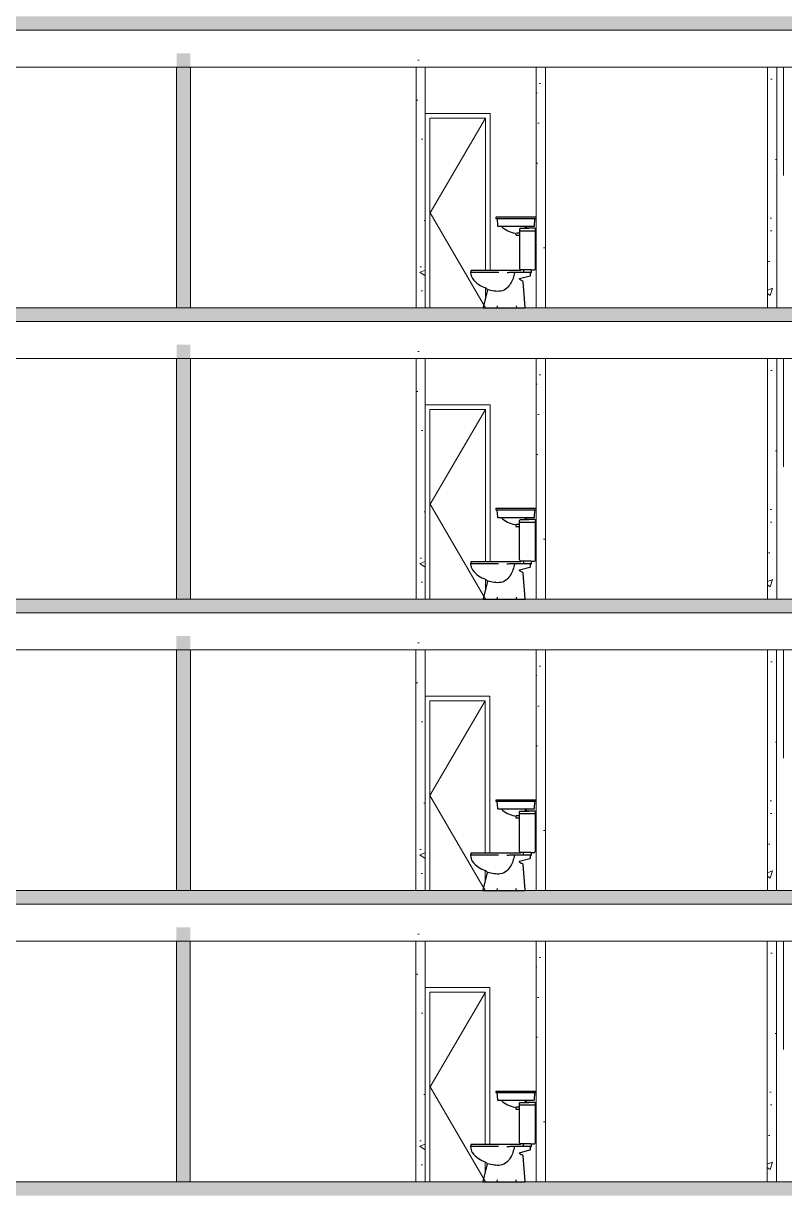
# Model space of a CAD drawing. Header units: millimetres. Extents: x 2878 to 6301, y 540 to 1980.
# Drawn here: x 3065.38 to 3073.62, y 956.95 to 969.55 of the extents above; entities that cross this region are included whole.
import ezdxf

# ---------------------------------------------------------------- set-up
doc = ezdxf.new("R2010")
doc.units = ezdxf.units.MM
doc.header["$LTSCALE"] = 4
for name, color, linetype, lineweight in [('ALVENARIA', 4, 'Continuous', 20), ('COTAS', 35, 'Continuous', 5), ('grosso', 1, 'Continuous', 25), ('PORTA', 2, 'Continuous', 20), ('SOLEIRA', 1, 'Continuous', 5)]:
    doc.layers.add(name, color=color, linetype=linetype, lineweight=lineweight)

# ---------------------------------------------------------------- blocks, each defined once
blk = doc.blocks.new('PIA_VL04')
blk.add_lwpolyline([(0.02, -0.094), (0.015, -0.009, 0.464638), (0.013, -0.006), (0.002, -0.006, -0.351171), (0, -0.004), (0, 0.004, -0.364059), (0.004, 0.007), (0.482, 0.007, -0.435774), (0.485, 0.005), (0.485, -0.004, -0.493118), (0.483, -0.006), (0.473, -0.006, 0.407101), (0.47, -0.009), (0.465, -0.092, -0.384408), (0.46, -0.097), (0.427, -0.097, 0.190801), (0.416, -0.102, -0.170388), (0.256, -0.181, 0.327259), (0.243, -0.193), (0.242, -0.206, -0.337398), (0.24, -0.208), (0.212, -0.208), (0.184, -0.208, 0.069454), (0.18, -0.205), (0.132, -0.202, -0.395263), (0.123, -0.194), (0.114, -0.097), (0.024, -0.097, -0.399821)], format="xyb", close=True)
blk.add_lwpolyline([(0.473, -0.006), (0.013, -0.006)])
blk.add_lwpolyline([(0.427, -0.097), (0.114, -0.097, -0.277433), (0.132, -0.125, 0.262243), (0.182, -0.176, 0.053735), (0.212, -0.181, 0.048939), (0.238, -0.183)], format="xyb")
for end in [266.8232, 267.1512]:
    blk.add_arc((0.364, 3.113), 3.323, 266.8232, end)

msp = doc.modelspace()

# ---------------------------------------------------------------- hatches: boundary and pattern name
at = {"layer": 'PORTA', "ltscale": 9}
h = msp.add_hatch(dxfattribs=at)
h.set_pattern_fill('AR-CONC', color=256, scale=0.0051)
h.set_pattern_definition([(50, (124.55166, -337.8659), (0.92914181, -0.08128934), [0.097155, -1.068705]), (355, (124.5517, -337.8659), (-0.17974145, 0.9743899), [0.077724, -0.85496698]), (100.451445, (124.6291, -337.8727), (0.74940036, 0.89310053), [0.08256904, -0.90826025]), (46.1842, (124.5517, -337.6068), (1.3825031, -0.21441587), [0.1457325, -1.6030575]), (96.63556, (124.6669, -337.6247), (1.2107611, 1.26187324), [0.1238536, -1.3623916]), (351.18415, (124.5517, -337.6068), (1.2107611, 1.26187324), [0.11658583, -1.28244463]), (21, (124.6812, -337.6716), (0.7732334, -0.52155251), [0.097155, -1.068705]), (326, (124.6812, -337.6716), (0.31519034, 0.93935863), [0.077724, -0.854964]), (71.451445, (124.7456, -337.7151), (1.08842374, 0.41780612), [0.08256904, -0.90825868]), (37.5, (124.55166, -337.86592), (0.015751877, 0.431230698), [0, -0.8446008, 0, -0.867918, 0, -0.8582025]), (7.5, (124.55166, -337.8659), (0.34078028, 0.51092093), [0, -0.4948428, 0, -0.8251698, 0, -0.3270885]), (327.5, (124.2628, -337.86592), (0.691512035, -0.029216594), [0, -0.32385, 0, -1.010412, 0, -1.340739]), (317.5, (124.13325, -337.8659), (0.75545883, 0.1296751), [0, -0.421005, 0, -0.6710172, 0, -0.952119])])
h.paths.add_polyline_path([(3077.792, 969.629), (3056.591, 969.629), (3056.591, 969.479), (3077.792, 969.479)])
h.paths.add_polyline_path([(3053.791, 969.629), (3053.541, 969.629), (3053.541, 966.479), (3053.791, 966.479)])
h.paths.add_polyline_path([(3056.591, 969.629), (3056.341, 969.629), (3056.341, 966.479), (3056.591, 966.479)])
h.paths.add_polyline_path([(3064.601, 969.229), (3064.501, 969.229), (3064.501, 968.579), (3064.601, 968.579)])
h.paths.add_polyline_path([(3067.192, 969.229), (3067.042, 969.229), (3067.042, 966.479), (3067.192, 966.479)])
h = msp.add_hatch(dxfattribs=at)
h.set_pattern_fill('AR-CONC', color=256, scale=0.0051)
h.set_pattern_definition([(50, (189.1729, -337.8659), (0.92914181, -0.08128934), [0.097155, -1.068705]), (355, (189.1729, -337.8659), (-0.17974145, 0.9743899), [0.077724, -0.85496698]), (100.451445, (189.25035, -337.8727), (0.74940036, 0.89310053), [0.08256904, -0.90826025]), (46.1842, (189.1729, -337.6068), (1.3825031, -0.21441587), [0.1457325, -1.6030575]), (96.63556, (189.2881, -337.6247), (1.2107611, 1.26187324), [0.1238536, -1.3623916]), (351.18415, (189.1729, -337.6068), (1.2107611, 1.26187324), [0.11658583, -1.28244463]), (21, (189.30246, -337.6716), (0.7732334, -0.52155251), [0.097155, -1.068705]), (326, (189.3025, -337.6716), (0.31519034, 0.93935863), [0.077724, -0.854964]), (71.451445, (189.3669, -337.7151), (1.08842374, 0.41780612), [0.08256904, -0.90825868]), (37.5, (189.17292, -337.86592), (0.015751877, 0.431230698), [0, -0.8446008, 0, -0.867918, 0, -0.8582025]), (7.5, (189.1729, -337.8659), (0.34078028, 0.51092093), [0, -0.4948428, 0, -0.8251698, 0, -0.3270885]), (327.5, (188.88404, -337.86592), (0.691512035, -0.029216594), [0, -0.32385, 0, -1.010412, 0, -1.340739]), (317.5, (188.7545, -337.8659), (0.75545883, 0.1296751), [0, -0.421005, 0, -0.6710172, 0, -0.952119])])
h.paths.add_polyline_path([(3069.732, 969.229), (3069.632, 969.229), (3069.632, 966.479), (3069.732, 966.479)])
h.paths.add_polyline_path([(3071.032, 969.229), (3070.932, 969.229), (3070.932, 966.479), (3071.032, 966.479)])
h.paths.add_polyline_path([(3073.532, 969.229), (3073.432, 969.229), (3073.432, 966.479), (3073.532, 966.479)])
h = msp.add_hatch(dxfattribs=at)
h.set_pattern_fill('AR-CONC', color=256, scale=0.0051)
h.set_pattern_definition([(50, (124.55166, -341.0159), (0.92914181, -0.08128934), [0.097155, -1.068705]), (355, (124.5517, -341.0159), (-0.17974145, 0.9743899), [0.077724, -0.85496698]), (100.451445, (124.6291, -341.0227), (0.74940036, 0.89310053), [0.08256904, -0.90826025]), (46.1842, (124.5517, -340.7568), (1.3825031, -0.21441587), [0.1457325, -1.6030575]), (96.63556, (124.6669, -340.7747), (1.2107611, 1.26187324), [0.1238536, -1.3623916]), (351.18415, (124.5517, -340.7568), (1.2107611, 1.26187324), [0.11658583, -1.28244463]), (21, (124.6812, -340.8216), (0.7732334, -0.52155251), [0.097155, -1.068705]), (326, (124.6812, -340.8216), (0.31519034, 0.93935863), [0.077724, -0.854964]), (71.451445, (124.7456, -340.8651), (1.08842374, 0.41780612), [0.08256904, -0.90825868]), (37.5, (124.55166, -341.01592), (0.015751877, 0.431230698), [0, -0.8446008, 0, -0.867918, 0, -0.8582025]), (7.5, (124.55166, -341.0159), (0.34078028, 0.51092093), [0, -0.4948428, 0, -0.8251698, 0, -0.3270885]), (327.5, (124.2628, -341.01592), (0.691512035, -0.029216594), [0, -0.32385, 0, -1.010412, 0, -1.340739]), (317.5, (124.13325, -341.0159), (0.75545883, 0.1296751), [0, -0.421005, 0, -0.6710172, 0, -0.952119])])
h.paths.add_polyline_path([(3077.792, 966.479), (3056.591, 966.479), (3056.591, 966.329), (3077.792, 966.329)])
h.paths.add_polyline_path([(3053.791, 966.479), (3053.541, 966.479), (3053.541, 963.329), (3053.791, 963.329)])
h.paths.add_polyline_path([(3056.591, 966.479), (3056.341, 966.479), (3056.341, 963.329), (3056.591, 963.329)])
h.paths.add_polyline_path([(3064.601, 966.079), (3064.501, 966.079), (3064.501, 965.429), (3064.601, 965.429)])
h.paths.add_polyline_path([(3067.192, 966.079), (3067.042, 966.079), (3067.042, 963.329), (3067.192, 963.329)])
h = msp.add_hatch(dxfattribs=at)
h.set_pattern_fill('AR-CONC', color=256, scale=0.0051)
h.set_pattern_definition([(50, (189.1729, -341.0159), (0.92914181, -0.08128934), [0.097155, -1.068705]), (355, (189.1729, -341.0159), (-0.17974145, 0.9743899), [0.077724, -0.85496698]), (100.451445, (189.25035, -341.0227), (0.74940036, 0.89310053), [0.08256904, -0.90826025]), (46.1842, (189.1729, -340.7568), (1.3825031, -0.21441587), [0.1457325, -1.6030575]), (96.63556, (189.2881, -340.7747), (1.2107611, 1.26187324), [0.1238536, -1.3623916]), (351.18415, (189.1729, -340.7568), (1.2107611, 1.26187324), [0.11658583, -1.28244463]), (21, (189.30246, -340.8216), (0.7732334, -0.52155251), [0.097155, -1.068705]), (326, (189.3025, -340.8216), (0.31519034, 0.93935863), [0.077724, -0.854964]), (71.451445, (189.3669, -340.8651), (1.08842374, 0.41780612), [0.08256904, -0.90825868]), (37.5, (189.17292, -341.01592), (0.015751877, 0.431230698), [0, -0.8446008, 0, -0.867918, 0, -0.8582025]), (7.5, (189.1729, -341.0159), (0.34078028, 0.51092093), [0, -0.4948428, 0, -0.8251698, 0, -0.3270885]), (327.5, (188.88404, -341.01592), (0.691512035, -0.029216594), [0, -0.32385, 0, -1.010412, 0, -1.340739]), (317.5, (188.7545, -341.0159), (0.75545883, 0.1296751), [0, -0.421005, 0, -0.6710172, 0, -0.952119])])
h.paths.add_polyline_path([(3069.732, 966.079), (3069.632, 966.079), (3069.632, 963.329), (3069.732, 963.329)])
h.paths.add_polyline_path([(3071.032, 966.079), (3070.932, 966.079), (3070.932, 963.329), (3071.032, 963.329)])
h.paths.add_polyline_path([(3073.532, 966.079), (3073.432, 966.079), (3073.432, 963.329), (3073.532, 963.329)])
h = msp.add_hatch(dxfattribs=at)
h.set_pattern_fill('AR-CONC', color=256, scale=0.0051)
h.set_pattern_definition([(50, (124.5508, -344.1659), (0.92914181, -0.08128934), [0.097155, -1.068705]), (355, (124.5508, -344.1659), (-0.17974145, 0.9743899), [0.077724, -0.85496698]), (100.451445, (124.6282, -344.1727), (0.74940036, 0.89310053), [0.08256904, -0.90826025]), (46.1842, (124.5508, -343.9068), (1.3825031, -0.21441587), [0.1457325, -1.6030575]), (96.63556, (124.666, -343.9247), (1.2107611, 1.26187324), [0.1238536, -1.3623916]), (351.18415, (124.5508, -343.9068), (1.2107611, 1.26187324), [0.11658583, -1.28244463]), (21, (124.6803, -343.9716), (0.7732334, -0.52155251), [0.097155, -1.068705]), (326, (124.6803, -343.9716), (0.31519034, 0.93935863), [0.077724, -0.854964]), (71.451445, (124.7448, -344.0151), (1.08842374, 0.41780612), [0.08256904, -0.90825868]), (37.5, (124.5508, -344.16592), (0.015751877, 0.431230698), [0, -0.8446008, 0, -0.867918, 0, -0.8582025]), (7.5, (124.5508, -344.1659), (0.34078028, 0.51092093), [0, -0.4948428, 0, -0.8251698, 0, -0.3270885]), (327.5, (124.26192, -344.16592), (0.691512035, -0.029216594), [0, -0.32385, 0, -1.010412, 0, -1.340739]), (317.5, (124.1324, -344.1659), (0.75545883, 0.1296751), [0, -0.421005, 0, -0.6710172, 0, -0.952119])])
h.paths.add_polyline_path([(3077.791, 963.329), (3056.59, 963.329), (3056.59, 963.179), (3077.791, 963.179)])
h.paths.add_polyline_path([(3053.79, 963.329), (3053.54, 963.329), (3053.54, 960.179), (3053.79, 960.179)])
h.paths.add_polyline_path([(3056.59, 963.329), (3056.34, 963.329), (3056.34, 960.179), (3056.59, 960.179)])
h.paths.add_polyline_path([(3064.6, 962.929), (3064.5, 962.929), (3064.5, 962.279), (3064.6, 962.279)])
h.paths.add_polyline_path([(3067.191, 962.929), (3067.041, 962.929), (3067.041, 960.179), (3067.191, 960.179)])
h = msp.add_hatch(dxfattribs=at)
h.set_pattern_fill('AR-CONC', color=256, scale=0.0051)
h.set_pattern_definition([(50, (189.17205, -344.1659), (0.92914181, -0.08128934), [0.097155, -1.068705]), (355, (189.17205, -344.1659), (-0.17974145, 0.9743899), [0.077724, -0.85496698]), (100.451445, (189.2495, -344.1727), (0.74940036, 0.89310053), [0.08256904, -0.90826025]), (46.1842, (189.172, -343.9068), (1.3825031, -0.21441587), [0.1457325, -1.6030575]), (96.63556, (189.2873, -343.9247), (1.2107611, 1.26187324), [0.1238536, -1.3623916]), (351.18415, (189.172, -343.9068), (1.2107611, 1.26187324), [0.11658583, -1.28244463]), (21, (189.3016, -343.9716), (0.7732334, -0.52155251), [0.097155, -1.068705]), (326, (189.3016, -343.9716), (0.31519034, 0.93935863), [0.077724, -0.854964]), (71.451445, (189.366, -344.0151), (1.08842374, 0.41780612), [0.08256904, -0.90825868]), (37.5, (189.17205, -344.16592), (0.015751877, 0.431230698), [0, -0.8446008, 0, -0.867918, 0, -0.8582025]), (7.5, (189.17205, -344.1659), (0.34078028, 0.51092093), [0, -0.4948428, 0, -0.8251698, 0, -0.3270885]), (327.5, (188.88318, -344.16592), (0.691512035, -0.029216594), [0, -0.32385, 0, -1.010412, 0, -1.340739]), (317.5, (188.75364, -344.1659), (0.75545883, 0.1296751), [0, -0.421005, 0, -0.6710172, 0, -0.952119])])
h.paths.add_polyline_path([(3069.731, 962.929), (3069.631, 962.929), (3069.631, 960.179), (3069.731, 960.179)])
h.paths.add_polyline_path([(3071.031, 962.929), (3070.931, 962.929), (3070.931, 960.179), (3071.031, 960.179)])
h.paths.add_polyline_path([(3073.531, 962.929), (3073.431, 962.929), (3073.431, 960.179), (3073.531, 960.179)])
h = msp.add_hatch(dxfattribs=at)
h.set_pattern_fill('AR-CONC', color=256, scale=0.0051)
h.set_pattern_definition([(50, (124.5499, -347.3159), (0.92914181, -0.08128934), [0.097155, -1.068705]), (355, (124.5499, -347.3159), (-0.17974145, 0.9743899), [0.077724, -0.85496698]), (100.451445, (124.62735, -347.3227), (0.74940036, 0.89310053), [0.08256904, -0.90826025]), (46.1842, (124.5499, -347.0568), (1.3825031, -0.21441587), [0.1457325, -1.6030575]), (96.63556, (124.6651, -347.0747), (1.2107611, 1.26187324), [0.1238536, -1.3623916]), (351.18415, (124.5499, -347.0568), (1.2107611, 1.26187324), [0.11658583, -1.28244463]), (21, (124.6795, -347.1216), (0.7732334, -0.52155251), [0.097155, -1.068705]), (326, (124.6795, -347.1216), (0.31519034, 0.93935863), [0.077724, -0.854964]), (71.451445, (124.7439, -347.1651), (1.08842374, 0.41780612), [0.08256904, -0.90825868]), (37.5, (124.54993, -347.31592), (0.015751877, 0.431230698), [0, -0.8446008, 0, -0.867918, 0, -0.8582025]), (7.5, (124.54993, -347.3159), (0.34078028, 0.51092093), [0, -0.4948428, 0, -0.8251698, 0, -0.3270885]), (327.5, (124.26105, -347.31592), (0.691512035, -0.029216594), [0, -0.32385, 0, -1.010412, 0, -1.340739]), (317.5, (124.1315, -347.3159), (0.75545883, 0.1296751), [0, -0.421005, 0, -0.6710172, 0, -0.952119])])
h.paths.add_polyline_path([(3077.79, 960.179), (3056.589, 960.179), (3056.589, 960.029), (3077.79, 960.029)])
h.paths.add_polyline_path([(3053.789, 960.179), (3053.539, 960.179), (3053.539, 957.029), (3053.789, 957.029)])
h.paths.add_polyline_path([(3056.589, 960.179), (3056.339, 960.179), (3056.339, 957.029), (3056.589, 957.029)])
h.paths.add_polyline_path([(3064.599, 959.779), (3064.499, 959.779), (3064.499, 959.129), (3064.599, 959.129)])
h.paths.add_polyline_path([(3067.19, 959.779), (3067.04, 959.779), (3067.04, 957.029), (3067.19, 957.029)])
h = msp.add_hatch(dxfattribs=at)
h.set_pattern_fill('AR-CONC', color=256, scale=0.0051)
h.set_pattern_definition([(50, (-325.8662, -279.7765), (0.92914181, -0.08128934), [0.097155, -1.068705]), (355, (-325.8662, -279.7765), (-0.17974145, 0.9743899), [0.077724, -0.85496698]), (100.451445, (-325.7888, -279.7833), (0.74940036, 0.89310053), [0.08256904, -0.90826025]), (46.1842, (-325.8662, -279.5175), (1.3825031, -0.21441587), [0.1457325, -1.6030575]), (96.635558, (-325.751, -279.5353), (1.2107611, 1.26187324), [0.1238536, -1.3623916]), (351.18415, (-325.8662, -279.5175), (1.2107611, 1.26187324), [0.11658583, -1.28244463]), (21, (-325.7367, -279.5822), (0.7732334, -0.52155251), [0.097155, -1.068705]), (326, (-325.7367, -279.5822), (0.31519034, 0.93935863), [0.077724, -0.854964]), (71.451445, (-325.6722, -279.6257), (1.08842374, 0.41780612), [0.08256904, -0.90825868]), (37.5, (-325.8662, -279.77653), (0.015751877, 0.431230698), [0, -0.8446008, 0, -0.867918, 0, -0.8582025]), (7.5, (-325.8662, -279.77653), (0.34078028, 0.51092093), [0, -0.4948428, 0, -0.8251698, 0, -0.3270885]), (327.5, (-326.1551, -279.77653), (0.691512035, -0.029216594), [0, -0.32385, 0, -1.010412, 0, -1.340739]), (317.5, (-326.2846, -279.77653), (0.75545883, 0.1296751), [0, -0.421005, 0, -0.6710172, 0, -0.952119])])
h.paths.add_polyline_path([(3053.839, 948.629), (3043.04, 948.629), (3043.04, 948.479), (3053.589, 948.479), (3053.589, 948.079), (3053.839, 948.079)])
h.paths.add_polyline_path([(3053.839, 948.079), (3053.589, 948.079), (3053.589, 945.479), (3053.839, 945.479)])
h.paths.add_polyline_path([(3043.289, 948.479), (3043.04, 948.479), (3043.04, 945.479), (3043.289, 945.479)])
h.paths.add_polyline_path([(3056.64, 948.479), (3063.45, 948.479), (3063.45, 948.629), (3056.389, 948.629), (3056.389, 945.479), (3056.64, 945.479)])
h.paths.add_polyline_path([(3063.45, 948.479), (3063.2, 948.479), (3063.2, 945.479), (3063.45, 945.479)])
h.paths.add_polyline_path([(3071.031, 953.129), (3070.781, 953.129), (3070.781, 948.629), (3071.031, 948.629), (3071.031, 950.729)])
h.paths.add_polyline_path([(3043.288, 953.279), (3043.039, 953.279), (3043.039, 948.629), (3043.288, 948.629)])
h.paths.add_polyline_path([(3056.639, 953.729), (3056.389, 953.729), (3056.389, 948.629), (3056.639, 948.629)])
h.paths.add_polyline_path([(3053.839, 953.729), (3053.589, 953.729), (3053.589, 948.629), (3053.839, 948.629)])
h.paths.add_polyline_path([(3053.839, 956.854), (3053.839, 956.854), (3053.589, 956.854), (3053.589, 953.879), (3053.839, 953.879)])
h.paths.add_polyline_path([(3056.639, 956.879), (3056.389, 956.879), (3056.389, 954.549), (3056.389, 953.879), (3056.639, 953.879)])
h.paths.add_polyline_path([(3067.387, 953.129), (3067.138, 953.129), (3067.138, 948.629), (3067.387, 948.629)])
h.paths.add_polyline_path([(3041.216, 953.279), (3041.116, 953.279), (3041.116, 948.629), (3041.216, 948.629)])
h.paths.add_polyline_path([(3037.7, 953.279), (3037.55, 953.279), (3037.55, 948.629), (3037.7, 948.629)])
h.paths.add_polyline_path([(3039.446, 953.279), (3039.196, 953.279), (3039.196, 948.629), (3039.446, 948.629)])
h.paths.add_polyline_path([(3053.839, 957.029), (3032.439, 957.029), (3032.439, 956.879), (3053.839, 956.879)])
h.paths.add_polyline_path([(3077.79, 957.029), (3056.389, 957.029), (3056.389, 956.879), (3077.79, 956.879)])
h.paths.add_polyline_path([(3069.112, 956.429), (3069.012, 956.429), (3069.012, 953.879), (3069.112, 953.879)])
h.paths.add_polyline_path([(3069.111, 953.129), (3069.011, 953.129), (3069.011, 948.629), (3069.111, 948.629)])
h.paths.add_polyline_path([(3072.679, 953.129), (3072.54, 953.129), (3072.54, 948.629), (3072.679, 948.629)])
h.paths.add_polyline_path([(3077.791, 953.729), (3077.54, 953.729), (3077.54, 948.629), (3077.791, 948.629)])
h.paths.add_polyline_path([(3077.79, 956.879), (3077.54, 956.879), (3077.54, 953.879), (3077.79, 953.879)])
h.paths.add_polyline_path([(3032.689, 954.879), (3032.439, 954.879), (3032.439, 953.879), (3032.689, 953.879)])
h.paths.add_polyline_path([(3032.688, 953.279), (3032.439, 953.279), (3032.439, 948.629), (3032.688, 948.629)])
h.paths.add_polyline_path([(3053.938, 953.879), (3032.439, 953.879), (3032.439, 953.729), (3053.938, 953.729)])
h.paths.add_polyline_path([(3077.791, 953.879), (3056.488, 953.879), (3056.488, 953.729), (3077.791, 953.729)])
h.paths.add_polyline_path([(3067.289, 956.629), (3067.039, 956.629), (3067.039, 953.879), (3067.289, 953.879)])
h.paths.add_polyline_path([(3071.03, 956.429), (3070.781, 956.429), (3070.781, 953.879), (3071.03, 953.879)])
h.paths.add_polyline_path([(3077.79, 959.779), (3077.54, 959.779), (3077.54, 957.029), (3077.79, 957.029)])
h = msp.add_hatch(dxfattribs=at)
h.set_pattern_fill('AR-CONC', color=256, scale=0.0051)
h.set_pattern_definition([(50, (189.1712, -347.3159), (0.92914181, -0.08128934), [0.097155, -1.068705]), (355, (189.1712, -347.3159), (-0.17974145, 0.9743899), [0.077724, -0.85496698]), (100.451445, (189.2486, -347.3227), (0.74940036, 0.89310053), [0.08256904, -0.90826025]), (46.1842, (189.1712, -347.0568), (1.3825031, -0.21441587), [0.1457325, -1.6030575]), (96.63556, (189.2864, -347.0747), (1.2107611, 1.26187324), [0.1238536, -1.3623916]), (351.18415, (189.1712, -347.0568), (1.2107611, 1.26187324), [0.11658583, -1.28244463]), (21, (189.3007, -347.1216), (0.7732334, -0.52155251), [0.097155, -1.068705]), (326, (189.3007, -347.1216), (0.31519034, 0.93935863), [0.077724, -0.854964]), (71.451445, (189.3652, -347.1651), (1.08842374, 0.41780612), [0.08256904, -0.90825868]), (37.5, (189.1712, -347.31592), (0.015751877, 0.431230698), [0, -0.8446008, 0, -0.867918, 0, -0.8582025]), (7.5, (189.1712, -347.3159), (0.34078028, 0.51092093), [0, -0.4948428, 0, -0.8251698, 0, -0.3270885]), (327.5, (188.8823, -347.31592), (0.691512035, -0.029216594), [0, -0.32385, 0, -1.010412, 0, -1.340739]), (317.5, (188.75277, -347.3159), (0.75545883, 0.1296751), [0, -0.421005, 0, -0.6710172, 0, -0.952119])])
h.paths.add_polyline_path([(3069.73, 959.779), (3069.63, 959.779), (3069.63, 957.029), (3069.73, 957.029)])
h.paths.add_polyline_path([(3071.03, 959.779), (3070.93, 959.779), (3070.93, 957.029), (3071.03, 957.029)])
h.paths.add_polyline_path([(3073.53, 959.779), (3073.43, 959.779), (3073.43, 957.029), (3073.53, 957.029)])

# ---------------------------------------------------------------- linework, layer by layer
at = {"layer": 'ALVENARIA'}
for p, q in [((3056.591, 969.479), (3077.792, 969.479)), ((3032.439, 966.479), (3077.792, 966.479)), ((3032.439, 966.479), (3077.792, 966.479)), ((3056.591, 966.329), (3077.792, 966.329)), ((3032.439, 963.329), (3077.791, 963.329)), ((3032.439, 963.329), (3077.792, 963.329)), ((3056.59, 963.179), (3077.791, 963.179)), ((3032.438, 960.179), (3077.79, 960.179)), ((3032.439, 960.179), (3077.791, 960.179)), ((3056.589, 960.029), (3069.539, 960.029)), ((3069.539, 960.029), (3077.79, 960.029)), ((3032.438, 957.029), (3077.79, 957.029)), ((3056.389, 957.029), (3077.79, 957.029))]:
    msp.add_line(p, q, dxfattribs=at)
at = {"layer": 'ALVENARIA', "ltscale": 9}
for p, q in [((3067.042, 969.079), (3067.042, 966.479)), ((3067.192, 969.079), (3067.192, 966.479)), ((3069.632, 969.079), (3069.632, 966.479)), ((3069.732, 969.079), (3069.732, 966.479)), ((3070.932, 969.079), (3070.932, 966.479)), ((3071.032, 969.079), (3071.032, 966.479)), ((3073.432, 969.079), (3073.432, 966.479)), ((3073.532, 969.079), (3073.532, 966.479)), ((3067.042, 965.929), (3067.042, 963.329)), ((3067.192, 965.929), (3067.192, 963.329)), ((3069.632, 965.929), (3069.632, 963.329)), ((3069.732, 965.929), (3069.732, 963.329)), ((3070.932, 965.929), (3070.932, 963.329)), ((3071.032, 965.929), (3071.032, 963.329)), ((3073.432, 965.929), (3073.432, 963.329)), ((3073.532, 965.929), (3073.532, 963.329)), ((3067.041, 962.779), (3067.041, 960.179)), ((3067.191, 962.779), (3067.191, 960.179)), ((3069.631, 962.779), (3069.631, 960.179)), ((3069.731, 962.779), (3069.731, 960.179)), ((3070.931, 962.779), (3070.931, 960.179)), ((3071.031, 962.779), (3071.031, 960.179)), ((3073.431, 962.779), (3073.431, 960.179)), ((3073.531, 962.779), (3073.531, 960.179)), ((3067.04, 959.629), (3067.04, 957.029)), ((3067.19, 959.629), (3067.19, 957.029)), ((3069.63, 959.629), (3069.63, 957.029)), ((3069.73, 959.629), (3069.73, 957.029)), ((3070.93, 959.629), (3070.93, 957.029)), ((3071.03, 959.629), (3071.03, 957.029)), ((3073.43, 959.629), (3073.43, 957.029)), ((3073.53, 959.629), (3073.53, 957.029))]:
    msp.add_line(p, q, dxfattribs=at)
at = {"layer": 'COTAS', "ltscale": 9}
for p, q in [((3073.607, 969.079), (3073.607, 967.909)), ((3073.607, 965.929), (3073.607, 964.759)), ((3073.606, 962.779), (3073.606, 961.609)), ((3073.605, 959.629), (3073.605, 958.459))]:
    msp.add_line(p, q, dxfattribs=at)
at = {"layer": 'COTAS'}
for p, q in [((3070.384, 968.529), (3069.784, 967.504)), ((3070.384, 966.479), (3069.784, 967.504)), ((3070.384, 965.379), (3069.784, 964.354)), ((3070.384, 963.329), (3069.784, 964.354)), ((3070.381, 962.229), (3069.781, 961.204)), ((3070.381, 960.179), (3069.781, 961.204)), ((3070.384, 959.079), (3069.784, 958.054)), ((3070.384, 957.029), (3069.784, 958.054))]:
    msp.add_line(p, q, dxfattribs=at)
at = {"layer": 'grosso'}
for points in [[(3070.826, 967.337), (3070.828, 967.362), (3070.909, 967.362, 0.399821), (3070.913, 967.365), (3070.917, 967.441, -0.464638), (3070.92, 967.444), (3070.929, 967.444, 0.351171), (3070.931, 967.445), (3070.931, 967.453, 0.364059), (3070.927, 967.456), (3070.497, 967.456, 0.435774), (3070.495, 967.453), (3070.495, 967.446, 0.493118), (3070.496, 967.444), (3070.505, 967.444, -0.407101), (3070.508, 967.441), (3070.513, 967.367, 0.384408), (3070.517, 967.362), (3070.547, 967.362, -0.190801), (3070.557, 967.358, 0.170388), (3070.701, 967.286, -0.327259), (3070.712, 967.275), (3070.713, 967.264, 0.337398), (3070.715, 967.262), (3070.74, 967.262), (3070.753, 967.262)], [(3070.547, 967.362), (3070.828, 967.362, 0.275516), (3070.812, 967.337, 0.275516)], [(3070.8, 966.859, -0.311794), (3070.797, 966.862), (3070.797, 966.882, -0.412941), (3070.802, 966.887), (3070.771, 966.887, -0.418943), (3070.753, 966.905), (3070.753, 967.304, -0.07736), (3070.753, 967.304, -0.288306), (3070.755, 967.305, -0.322935), (3070.753, 967.307, -0.068368), (3070.753, 967.307), (3070.753, 967.326), (3070.753, 967.328, -0.42593), (3070.762, 967.337), (3070.839, 967.337), (3070.851, 967.337)], [(3070.878, 966.859, 0.311794), (3070.881, 966.862), (3070.881, 966.882, 0.412941), (3070.876, 966.887), (3070.906, 966.887, 0.418943), (3070.925, 966.905), (3070.925, 967.304, 0.07736), (3070.925, 967.304, 0.288306), (3070.923, 967.305, 0.322935), (3070.925, 967.307, 0.068368), (3070.925, 967.307), (3070.925, 967.326), (3070.925, 967.328, 0.42593), (3070.916, 967.337), (3070.838, 967.337), (3070.826, 967.337)], [(3070.753, 967.288, -0.024503), (3070.74, 967.286, -0.048939), (3070.717, 967.285)], [(3070.775, 966.888, 0.218573), (3070.765, 966.884), (3070.764, 966.884, -0.238062), (3070.757, 966.881), (3070.229, 966.881, 0.355924), (3070.225, 966.877), (3070.222, 966.861, 0.076732), (3070.222, 966.856, 0.120449), (3070.242, 966.796, 0.091256), (3070.309, 966.731, 0.070166), (3070.385, 966.692, -0.338158), (3070.402, 966.662), (3070.401, 966.658), (3070.357, 966.482, 0.488785), (3070.36, 966.478), (3070.808, 966.478, 0.436538), (3070.813, 966.482), (3070.792, 966.758, 0.301013), (3070.781, 966.768, -0.172081), (3070.751, 966.789), (3070.75, 966.789, -0.123969), (3070.75, 966.79, -0.375637), (3070.752, 966.793), (3070.865, 966.822, 0.308356), (3070.87, 966.829), (3070.871, 966.851, -0.340391), (3070.878, 966.859)], [(3070.696, 966.859, -0.045919), (3070.681, 966.796, -0.111997), (3070.615, 966.69, -0.147072), (3070.548, 966.657, -0.10725), (3070.407, 966.674)], [(3070.877, 966.859), (3070.665, 966.859, 0.032471), (3070.616, 966.855)], [(3070.825, 964.187), (3070.827, 964.212), (3070.908, 964.212, 0.399821), (3070.912, 964.215), (3070.917, 964.291, -0.464638), (3070.919, 964.294), (3070.928, 964.294, 0.351171), (3070.93, 964.295), (3070.93, 964.303, 0.364059), (3070.926, 964.306), (3070.496, 964.306, 0.435774), (3070.494, 964.303), (3070.494, 964.296, 0.493118), (3070.496, 964.294), (3070.504, 964.294, -0.407101), (3070.507, 964.291), (3070.512, 964.217, 0.384408), (3070.516, 964.212), (3070.546, 964.212, -0.190801), (3070.556, 964.208, 0.170388), (3070.7, 964.136, -0.327259), (3070.711, 964.125), (3070.712, 964.114, 0.337398), (3070.714, 964.112), (3070.739, 964.112), (3070.752, 964.112)], [(3070.546, 964.212), (3070.827, 964.212, 0.275516), (3070.811, 964.187, 0.275516)], [(3070.799, 963.709, -0.311794), (3070.796, 963.712), (3070.796, 963.732, -0.412941), (3070.801, 963.737), (3070.77, 963.737, -0.418943), (3070.752, 963.755), (3070.752, 964.154, -0.07736), (3070.752, 964.154, -0.288306), (3070.754, 964.155, -0.322935), (3070.752, 964.157, -0.068368), (3070.752, 964.157), (3070.752, 964.176), (3070.752, 964.178, -0.42593), (3070.761, 964.187), (3070.838, 964.187), (3070.851, 964.187)], [(3070.877, 963.709, 0.311794), (3070.88, 963.712), (3070.88, 963.732, 0.412941), (3070.875, 963.737), (3070.905, 963.737, 0.418943), (3070.924, 963.755), (3070.924, 964.154, 0.07736), (3070.924, 964.154, 0.288306), (3070.922, 964.155, 0.322935), (3070.924, 964.157, 0.068368), (3070.924, 964.157), (3070.924, 964.176), (3070.924, 964.178, 0.42593), (3070.915, 964.187), (3070.838, 964.187), (3070.825, 964.187)], [(3070.752, 964.138, -0.024503), (3070.739, 964.136, -0.048939), (3070.716, 964.135)], [(3070.774, 963.738, 0.218573), (3070.764, 963.734), (3070.764, 963.734, -0.238062), (3070.756, 963.731), (3070.228, 963.731, 0.355924), (3070.224, 963.727), (3070.221, 963.711, 0.076732), (3070.221, 963.706, 0.120449), (3070.241, 963.646, 0.091256), (3070.308, 963.581, 0.070166), (3070.384, 963.542, -0.338158), (3070.401, 963.512), (3070.4, 963.508), (3070.356, 963.332, 0.488785), (3070.359, 963.328), (3070.808, 963.328, 0.436538), (3070.812, 963.332), (3070.791, 963.608, 0.301013), (3070.78, 963.618, -0.172081), (3070.75, 963.639), (3070.749, 963.639, -0.123969), (3070.749, 963.64, -0.375637), (3070.751, 963.643), (3070.864, 963.672, 0.308356), (3070.869, 963.679), (3070.87, 963.701, -0.340391), (3070.877, 963.709)], [(3070.695, 963.709, -0.045919), (3070.68, 963.646, -0.111997), (3070.614, 963.54, -0.147072), (3070.547, 963.507, -0.10725), (3070.406, 963.524)], [(3070.876, 963.709), (3070.664, 963.709, 0.032471), (3070.615, 963.705)], [(3070.824, 961.037), (3070.827, 961.062), (3070.908, 961.062, 0.399821), (3070.911, 961.065), (3070.916, 961.141, -0.464638), (3070.918, 961.144), (3070.928, 961.144, 0.351171), (3070.929, 961.145), (3070.929, 961.153, 0.364059), (3070.925, 961.156), (3070.495, 961.156, 0.435774), (3070.493, 961.153), (3070.493, 961.146, 0.493118), (3070.495, 961.144), (3070.504, 961.144, -0.407101), (3070.506, 961.141), (3070.511, 961.067, 0.384408), (3070.515, 961.062), (3070.545, 961.062, -0.190801), (3070.555, 961.058, 0.170388), (3070.699, 960.986, -0.327259), (3070.711, 960.975), (3070.711, 960.964, 0.337398), (3070.713, 960.962), (3070.738, 960.962), (3070.751, 960.962)], [(3070.545, 961.062), (3070.827, 961.062, 0.275516), (3070.81, 961.037, 0.275516)], [(3070.798, 960.559, -0.311794), (3070.795, 960.562), (3070.795, 960.582, -0.412941), (3070.8, 960.587), (3070.769, 960.587, -0.418943), (3070.751, 960.605), (3070.751, 961.004, -0.07736), (3070.751, 961.004, -0.288306), (3070.753, 961.005, -0.322935), (3070.751, 961.007, -0.068368), (3070.751, 961.007), (3070.751, 961.026), (3070.751, 961.028, -0.42593), (3070.76, 961.037), (3070.837, 961.037), (3070.85, 961.037)], [(3070.876, 960.559, 0.311794), (3070.879, 960.562), (3070.879, 960.582, 0.412941), (3070.874, 960.587), (3070.905, 960.587, 0.418943), (3070.923, 960.605), (3070.923, 961.004, 0.07736), (3070.923, 961.004, 0.288306), (3070.921, 961.005, 0.322935), (3070.923, 961.007, 0.068368), (3070.923, 961.007), (3070.923, 961.026), (3070.923, 961.028, 0.42593), (3070.914, 961.037), (3070.837, 961.037), (3070.824, 961.037)], [(3070.751, 960.988, -0.024503), (3070.738, 960.986, -0.048939), (3070.715, 960.985)], [(3070.773, 960.588, 0.218573), (3070.763, 960.584), (3070.763, 960.584, -0.238062), (3070.755, 960.581), (3070.227, 960.581, 0.355924), (3070.223, 960.577), (3070.221, 960.561, 0.076732), (3070.221, 960.556, 0.120449), (3070.24, 960.496, 0.091256), (3070.307, 960.431, 0.070166), (3070.383, 960.392, -0.338158), (3070.4, 960.362), (3070.399, 960.358), (3070.355, 960.182, 0.488785), (3070.358, 960.178), (3070.807, 960.178, 0.436538), (3070.811, 960.182), (3070.79, 960.458, 0.301013), (3070.779, 960.468, -0.172081), (3070.749, 960.489), (3070.749, 960.489, -0.123969), (3070.748, 960.49, -0.375637), (3070.75, 960.493), (3070.863, 960.522, 0.308356), (3070.869, 960.529), (3070.87, 960.551, -0.340391), (3070.877, 960.559)], [(3070.694, 960.559, -0.045919), (3070.679, 960.496, -0.111997), (3070.613, 960.39, -0.147072), (3070.546, 960.357, -0.10725), (3070.406, 960.374)], [(3070.875, 960.559), (3070.663, 960.559, 0.032471), (3070.614, 960.555)], [(3070.824, 957.887), (3070.827, 957.912), (3070.908, 957.912, 0.399821), (3070.911, 957.915), (3070.916, 957.991, -0.464638), (3070.918, 957.994), (3070.928, 957.994, 0.351171), (3070.929, 957.995), (3070.929, 958.003, 0.364059), (3070.925, 958.006), (3070.495, 958.006, 0.435774), (3070.493, 958.003), (3070.493, 957.996, 0.493118), (3070.495, 957.994), (3070.504, 957.994, -0.407101), (3070.506, 957.991), (3070.511, 957.917, 0.384408), (3070.515, 957.912), (3070.545, 957.912, -0.190801), (3070.555, 957.908, 0.170388), (3070.699, 957.836, -0.327259), (3070.711, 957.825), (3070.711, 957.814, 0.337398), (3070.713, 957.812), (3070.738, 957.812), (3070.751, 957.812)], [(3070.545, 957.912), (3070.827, 957.912, 0.275516), (3070.81, 957.887, 0.275516)], [(3070.798, 957.409, -0.311794), (3070.795, 957.412), (3070.795, 957.432, -0.412941), (3070.8, 957.437), (3070.769, 957.437, -0.418943), (3070.751, 957.455), (3070.751, 957.854, -0.07736), (3070.751, 957.854, -0.288306), (3070.753, 957.855, -0.322935), (3070.751, 957.857, -0.068368), (3070.751, 957.857), (3070.751, 957.876), (3070.751, 957.878, -0.42593), (3070.76, 957.887), (3070.837, 957.887), (3070.85, 957.887)], [(3070.876, 957.409, 0.311794), (3070.879, 957.412), (3070.879, 957.432, 0.412941), (3070.874, 957.437), (3070.905, 957.437, 0.418943), (3070.923, 957.455), (3070.923, 957.854, 0.07736), (3070.923, 957.854, 0.288306), (3070.921, 957.855, 0.322935), (3070.923, 957.857, 0.068368), (3070.923, 957.857), (3070.923, 957.876), (3070.923, 957.878, 0.42593), (3070.914, 957.887), (3070.837, 957.887), (3070.824, 957.887)], [(3070.751, 957.838, -0.024503), (3070.738, 957.836, -0.048939), (3070.715, 957.835)], [(3070.773, 957.438, 0.218573), (3070.763, 957.434), (3070.763, 957.434, -0.238062), (3070.755, 957.431), (3070.227, 957.431, 0.355924), (3070.223, 957.427), (3070.221, 957.411, 0.076732), (3070.221, 957.406, 0.120449), (3070.24, 957.346, 0.091256), (3070.307, 957.281, 0.070166), (3070.383, 957.242, -0.338158), (3070.4, 957.212), (3070.399, 957.208), (3070.355, 957.032, 0.488785), (3070.358, 957.028), (3070.807, 957.028, 0.436538), (3070.811, 957.032), (3070.79, 957.308, 0.301013), (3070.779, 957.318, -0.172081), (3070.749, 957.339), (3070.749, 957.339, -0.123969), (3070.748, 957.34, -0.375637), (3070.75, 957.343), (3070.863, 957.372, 0.308356), (3070.869, 957.379), (3070.87, 957.401, -0.340391), (3070.877, 957.409)], [(3070.694, 957.409, -0.045919), (3070.679, 957.346, -0.111997), (3070.613, 957.24, -0.147072), (3070.546, 957.207, -0.10725), (3070.406, 957.224)], [(3070.875, 957.409), (3070.663, 957.409, 0.032471), (3070.614, 957.405)]]:
    msp.add_lwpolyline(points, format="xyb", dxfattribs=at)
for points in [[(3070.505, 967.444), (3070.92, 967.444)], [(3070.923, 967.305), (3070.755, 967.306)], [(3070.526, 966.859), (3070.222, 966.859)], [(3070.876, 966.887), (3070.776, 966.887)], [(3070.51, 966.478), (3070.512, 966.499)], [(3070.721, 966.478), (3070.717, 966.499)], [(3070.504, 964.294), (3070.919, 964.294)], [(3070.922, 964.155), (3070.754, 964.156)], [(3070.525, 963.709), (3070.221, 963.709)], [(3070.875, 963.737), (3070.775, 963.737)], [(3070.509, 963.328), (3070.511, 963.349)], [(3070.72, 963.328), (3070.717, 963.349)], [(3070.504, 961.144), (3070.918, 961.144)], [(3070.921, 961.005), (3070.753, 961.006)], [(3070.524, 960.559), (3070.22, 960.559)], [(3070.874, 960.587), (3070.774, 960.587)], [(3070.508, 960.178), (3070.511, 960.199)], [(3070.719, 960.178), (3070.716, 960.199)], [(3070.504, 957.994), (3070.918, 957.994)], [(3070.921, 957.855), (3070.753, 957.856)], [(3070.524, 957.409), (3070.22, 957.409)], [(3070.874, 957.437), (3070.774, 957.437)], [(3070.508, 957.028), (3070.511, 957.049)], [(3070.719, 957.028), (3070.716, 957.049)]]:
    msp.add_lwpolyline(points, dxfattribs=at)
at = {"layer": 'PORTA', "ltscale": 9}
for p, q in [((3069.732, 968.579), (3069.732, 966.479)), ((3069.732, 968.579), (3070.432, 968.579)), ((3070.432, 968.579), (3070.432, 966.881)), ((3069.782, 968.529), (3069.782, 966.479)), ((3069.782, 968.529), (3070.382, 968.529)), ((3070.382, 968.529), (3070.382, 966.881)), ((3070.382, 966.693), (3070.382, 966.582)), ((3069.732, 965.429), (3069.732, 963.329)), ((3069.732, 965.429), (3070.432, 965.429)), ((3070.432, 965.429), (3070.432, 963.731)), ((3069.782, 965.379), (3069.782, 963.329)), ((3069.782, 965.379), (3070.382, 965.379)), ((3070.382, 965.379), (3070.382, 963.731)), ((3070.382, 963.543), (3070.382, 963.436)), ((3069.731, 962.279), (3069.731, 960.179)), ((3069.731, 962.279), (3070.431, 962.279)), ((3070.431, 962.279), (3070.431, 960.581)), ((3069.781, 962.229), (3069.781, 960.179)), ((3069.781, 962.229), (3070.381, 962.229)), ((3070.381, 962.229), (3070.381, 960.581)), ((3070.381, 960.393), (3070.381, 960.286)), ((3069.73, 959.129), (3069.73, 957.029)), ((3069.73, 959.129), (3070.43, 959.129)), ((3070.43, 959.129), (3070.43, 957.431)), ((3069.78, 959.079), (3069.78, 957.029)), ((3069.78, 959.079), (3070.38, 959.079)), ((3070.38, 959.079), (3070.38, 957.431)), ((3070.38, 957.243), (3070.38, 957.132))]:
    msp.add_line(p, q, dxfattribs=at)
at = {"layer": 'SOLEIRA'}
for p, q in [((3056.591, 969.079), (3077.542, 969.079)), ((3056.591, 965.929), (3077.792, 965.929)), ((3056.59, 962.779), (3077.791, 962.779)), ((3056.589, 959.629), (3077.79, 959.629))]:
    msp.add_line(p, q, dxfattribs=at)

# ---------------------------------------------------------------- block references
at = {"layer": 'grosso', "xscale": -0.8998468183960022, "yscale": 0.8998468183960022, "zscale": 0.8998468183960022}
for p in [(3069.011, 954.884), (3070.781, 954.884)]:
    msp.add_blockref('PIA_VL04', p, dxfattribs=at)

doc.saveas('drawing.dxf')
